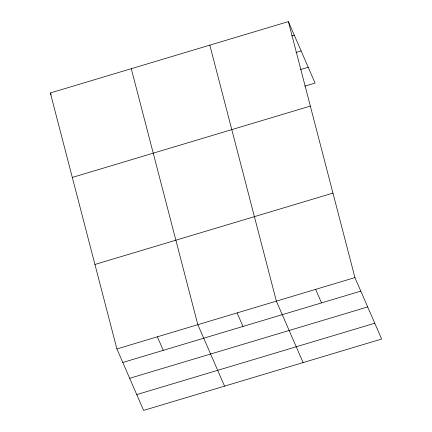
<?xml version="1.0" encoding="UTF-8"?>
<svg xmlns="http://www.w3.org/2000/svg" width="432" height="432" viewBox="0 0 432 432"><rect width="100%" height="100%" fill="white"/><g stroke="black" fill="none" stroke-linecap="round" stroke-linejoin="round"><path stroke-width="0.65" d="M288.376 21.6L354.926 277.587L381.65 339.044L143.624 410.4L116.899 348.943L50.35 92.956L288.376 21.6L315.101 83.057L304.798 86.146M291.686 35.91L294.262 35.138M295.99 52.499L301.136 50.954M300.499 69.563L308.221 67.246M72.311 177.433L310.338 106.078M94.937 264.465L332.964 193.109M116.899 348.943L354.926 277.587M122.785 362.48L360.812 291.125M129.665 378.292L367.691 306.936M136.75 394.589L374.776 323.228M315.652 289.359L321.538 302.897M303.102 362.594L276.377 301.131L209.828 45.149M237.103 312.908L242.989 326.446M224.554 386.138L197.829 324.68L131.279 68.693M157.367 336.809L163.253 350.352M50.35 92.956L51.154 94.802"/></g></svg>
